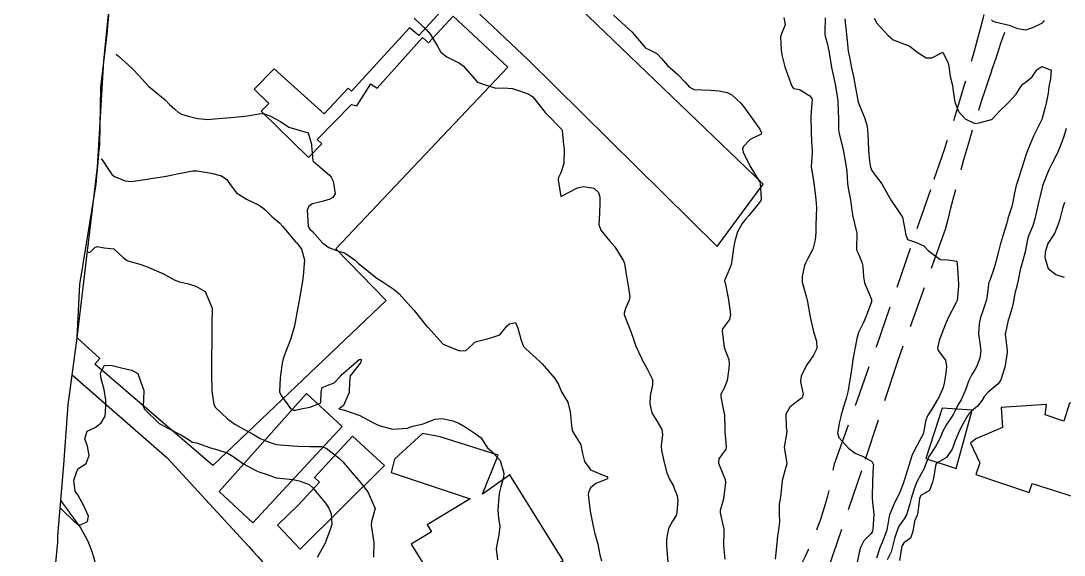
# Model space of a CAD drawing. Header units: metres. Extents: x 298520 to 308411, y 7433745 to 7450750.
# Drawn here: x 300219.9 to 300346.1, y 7446112.6 to 7446177.2 of the extents above; entities that cross this region are included whole.
import ezdxf

# ---------------------------------------------------------------- set-up
doc = ezdxf.new("R2010")
doc.units = ezdxf.units.M
doc.header["$LTSCALE"] = 10
doc.linetypes.add('DASHED', pattern=[0.75, 0.5, -0.25])
for name, color, linetype in [('Area', 45, 'Continuous'), ('Curvas de Nivel 1m', 11, 'Continuous'), ('Curvas de Nivel 5m', 15, 'Continuous'), ('Edificações', 30, 'Continuous'), ('Vias Primárias', 230, 'Continuous'), ('Vias Secundárias', 230, 'DASHED')]:
    doc.layers.add(name, color=color, linetype=linetype)

msp = doc.modelspace()

# ---------------------------------------------------------------- linework, layer by layer
at = {"layer": 'Area'}
msp.add_polyline3d([(300223.97, 7446110.45, 691.7), (300224.31, 7446114.18, 689.86), (300224.33, 7446114.98, 681.06), (300225.03, 7446123.56, 681.05), (300225.58, 7446130.81, 689.47), (300226.65, 7446138.92, 688.75), (300226.99, 7446145.39, 688.81), (300227.16, 7446146.32, 688.63), (300228.96, 7446157.51, 686.69), (300229.32, 7446161.56, 687.07), (300229.42, 7446162.23, 687.15), (300229.53, 7446169.21, 683.6), (300230.27, 7446175.63, 683.62), (300230.97, 7446183.68, 679.78)], dxfattribs=at)
at = {"layer": 'Curvas de Nivel 1m', "flags": 128}
for points, elevation in [([(300291.56, 7446177.92), (300293.41, 7446176.23), (300293.75, 7446175.9), (300295.37, 7446174.02), (300295.45, 7446173.96), (300295.66, 7446173.88), (300296.78, 7446173.28), (300297.36, 7446172.68), (300298.09, 7446171.84), (300299.34, 7446170.75), (300300.23, 7446169.82), (300300.72, 7446169.21), (300301.31, 7446168.96), (300302.21, 7446168.89), (300303.31, 7446168.85), (300304.28, 7446168.8), (300305.31, 7446168.58), (300305.85, 7446168.29), (300306.46, 7446167.74), (300306.89, 7446167.33), (300307.29, 7446166.86), (300308.11, 7446165.72), (300309.26, 7446164.15), (300309.46, 7446163.71), (300309.42, 7446163.54), (300309.25, 7446163.47), (300308.06, 7446162.91), (300307.24, 7446161.99), (300307.13, 7446161.73), (300307.23, 7446161.35), (300308.05, 7446159.72), (300309.18, 7446157.86), (300309.27, 7446157.71), (300309.3, 7446157.59), (300309.4, 7446155.71), (300309.35, 7446155.52), (300309.16, 7446155.23), (300308.48, 7446154.38), (300307.91, 7446153.72), (300307.55, 7446153.3), (300307.12, 7446152.74), (300306.56, 7446151.74), (300306.23, 7446150.61), (300306.05, 7446149.75), (300305.88, 7446148.55), (300305.77, 7446147.75), (300305.05, 7446146.02), (300304.98, 7446145.83), (300304.99, 7446145.76), (300305.04, 7446145.58), (300305.4, 7446143.75), (300305.6, 7446142.35), (300305.7, 7446141.75), (300305.59, 7446141.14), (300304.97, 7446140.34), (300304.73, 7446139.99), (300304.7, 7446139.76), (300304.94, 7446137.76), (300305.48, 7446136.3), (300305.53, 7446135.75), (300305.48, 7446135.19), (300305.3, 7446133.75), (300304.88, 7446132.73), (300304.53, 7446132.11), (300304.51, 7446131.76), (300304.86, 7446130.13), (300304.94, 7446129.76), (300304.96, 7446129.65), (300305, 7446127.76), (300305.02, 7446127.56), (300305.18, 7446125.76), (300305.12, 7446125.43), (300304.79, 7446125), (300304.28, 7446124.26), (300304.26, 7446123.77), (300304.76, 7446122.45), (300305.07, 7446121.76), (300305.09, 7446121.42), (300304.9, 7446119.76), (300304.88, 7446119.61), (300304.72, 7446119), (300304.45, 7446118.02), (300304.44, 7446117.76), (300304.69, 7446116.67), (300304.89, 7446115.76), (300304.9, 7446115.53), (300304.85, 7446113.76), (300305.01, 7446112.13)], 676), ([(300267.42, 7446177.55), (300268.88, 7446176.2), (300269.39, 7446175.6), (300270.26, 7446174.18), (300270.66, 7446173.46), (300271.36, 7446172.9), (300272.91, 7446172.14), (300273.35, 7446171.81), (300274.83, 7446170.12), (300275.05, 7446169.85), (300275.32, 7446169.73), (300275.88, 7446169.54), (300277.31, 7446169.11), (300278.25, 7446169.15), (300279.31, 7446169.05), (300280.06, 7446168.81), (300281.31, 7446168.37), (300281.77, 7446168.04), (300283.28, 7446166.18), (300283.42, 7446166.02), (300285.25, 7446164.14), (300285.34, 7446164), (300285.49, 7446162.25), (300285.52, 7446162), (300285.56, 7446161.66), (300285.53, 7446160), (300285.19, 7446158.88), (300284.87, 7446158.32), (300284.85, 7446158), (300285.16, 7446156), (300287.17, 7446157.04), (300287.92, 7446157.21), (300289.17, 7446157.01), (300289.73, 7446156.5), (300289.87, 7446155.94), (300289.9, 7446155.19), (300289.83, 7446153.94), (300289.78, 7446152.6), (300290, 7446151.94), (300291.09, 7446150.62), (300291.72, 7446149.91), (300292.74, 7446148.23), (300292.86, 7446147.9), (300293.05, 7446146.86), (300293.21, 7446145.9), (300293.25, 7446145.69), (300293.52, 7446143.89), (300293.44, 7446143.46), (300293, 7446142.45), (300292.84, 7446141.9), (300292.84, 7446141.75), (300292.99, 7446141.29), (300293.57, 7446139.89), (300293.87, 7446138.98), (300294.25, 7446137.89), (300294.93, 7446136.44), (300295.11, 7446136.06), (300295.2, 7446135.88), (300295.61, 7446135.17), (300296.26, 7446133.86), (300296.27, 7446133.24), (300295.97, 7446131.86), (300295.92, 7446130.92), (300296.19, 7446129.86), (300296.84, 7446128.79), (300297.38, 7446127.84), (300297.45, 7446127.21), (300297.31, 7446125.84), (300297.35, 7446125.29), (300297.67, 7446123.84), (300298, 7446122.6), (300298.33, 7446121.83), (300298.75, 7446121.05), (300299.25, 7446119.82), (300299.32, 7446119.23), (300299.21, 7446117.82), (300299.11, 7446117.42), (300298.69, 7446116.75), (300298.21, 7446115.84), (300297.96, 7446114.55), (300297.96, 7446113.84), (300298, 7446113.19), (300298.1, 7446111.84)], 677), ([(300317.14, 7446177.61), (300317.1, 7446175.91), (300317.11, 7446175.61), (300317.16, 7446175.38), (300317.38, 7446174.54), (300317.58, 7446173.61), (300317.62, 7446173.36), (300317.93, 7446171.6), (300318.07, 7446170.87), (300318.34, 7446169.6), (300318.56, 7446168.34), (300318.66, 7446167.6), (300318.74, 7446166.14), (300318.75, 7446165.6), (300318.78, 7446164.07), (300318.84, 7446163.59), (300319.24, 7446162), (300319.33, 7446161.59), (300319.36, 7446161.46), (300319.69, 7446159.59), (300319.76, 7446159.02), (300319.85, 7446157.58), (300319.97, 7446156.78), (300320.23, 7446155.58), (300320.39, 7446154.33), (300320.48, 7446153.58), (300320.94, 7446151.75), (300320.96, 7446151.57), (300320.93, 7446149.73), (300320.95, 7446149.57), (300321.08, 7446149.22), (300321.57, 7446148.06), (300321.7, 7446147.56), (300321.78, 7446146.29), (300321.9, 7446145.56), (300322.61, 7446143.95), (300322.76, 7446143.54), (300322.74, 7446143.27), (300322.11, 7446141.55), (300321.79, 7446140.75), (300321.2, 7446139.57), (300320.96, 7446138.85), (300320.78, 7446137.74), (300320.74, 7446137.57), (300320.46, 7446136.04), (300320.4, 7446135.58), (300320.2, 7446134.28), (300320.1, 7446133.58), (300319.92, 7446132.54), (300319.67, 7446131.58), (300319.5, 7446130.95), (300319.08, 7446129.59), (300319.03, 7446129.4), (300318.83, 7446128.61), (300318.66, 7446127.59), (300318.65, 7446127.42), (300318.82, 7446126.84), (300319.96, 7446125.58), (300320.79, 7446124.97), (300321.76, 7446124.58), (300322.78, 7446123.96), (300322.98, 7446123.54), (300322.97, 7446123.34), (300322.86, 7446121.54), (300322.85, 7446119.66), (300322.82, 7446119.55), (300322.82, 7446119.46), (300323.05, 7446117.54), (300322.93, 7446115.79), (300322.88, 7446115.55), (300322.83, 7446115.4), (300322.68, 7446115.2), (300321.84, 7446114.38), (300321.42, 7446113.56), (300321.27, 7446112.94), (300320.98, 7446111.57)], 674), ([(300319.51, 7446177.5), (300319.72, 7446175.59), (300319.76, 7446175.22), (300319.95, 7446173.58), (300320.08, 7446172.87), (300320.35, 7446171.58), (300320.61, 7446170.3), (300320.75, 7446169.58), (300321.04, 7446167.84), (300321.1, 7446167.57), (300321.29, 7446167.01), (300321.92, 7446165.56), (300322.21, 7446164.51), (300322.32, 7446163.55), (300322.35, 7446162.66), (300322.39, 7446161.55), (300322.5, 7446160.27), (300322.63, 7446159.55), (300322.79, 7446159.14), (300323.19, 7446158.57), (300324.02, 7446157.53), (300325.15, 7446155.52), (300326.52, 7446153.51), (300326.82, 7446151.8), (300326.85, 7446151.5), (300327.1, 7446150.8), (300328.08, 7446150.5), (300329.09, 7446150.02), (300329.61, 7446149.46), (300331.07, 7446148.37), (300331.98, 7446148.34), (300333.07, 7446148.18), (300333.17, 7446147.42), (300333.17, 7446147.31), (300333.26, 7446145.42), (300333.26, 7446145.2), (300333.12, 7446143.42), (300333.09, 7446143.34), (300333.01, 7446143.2), (300332.08, 7446141.43), (300331.75, 7446140.67), (300331.26, 7446139.45), (300330.95, 7446138.59), (300330.72, 7446137.68), (300330.78, 7446137.45), (300330.94, 7446137.23), (300331.71, 7446136.22), (300331.84, 7446135.44), (300331.73, 7446134.63), (300331.55, 7446133.44), (300331.41, 7446132.92), (300330.88, 7446131.7), (300330.79, 7446131.54), (300330.74, 7446131.45), (300330.05, 7446130.27), (300329.53, 7446129.46), (300329.33, 7446128.97), (300329.06, 7446127.47), (300329.01, 7446127.28), (300328.82, 7446126.89), (300328.02, 7446125.48), (300327.63, 7446124.65), (300327.25, 7446123.49), (300326.76, 7446121.78), (300326.68, 7446121.57), (300326.65, 7446121.5), (300326.12, 7446120.13), (300325.83, 7446119.51), (300325.46, 7446118.77), (300324.92, 7446117.52), (300324.87, 7446117.35), (300324.69, 7446116.13), (300324.57, 7446115.52), (300324.03, 7446114.16), (300323.78, 7446113.53), (300323.36, 7446112.26)], 673), ([(300323.07, 7446177.55), (300323.41, 7446176.96), (300324.74, 7446175.53), (300325.39, 7446174.95), (300326.43, 7446174.55), (300327.38, 7446174.19), (300328.23, 7446173.48), (300329.37, 7446172.77), (300330.06, 7446172.77), (300331.37, 7446173.45), (300332.03, 7446172.11), (300332.14, 7446171.44), (300332.27, 7446170.51), (300332.54, 7446169.43), (300332.65, 7446168.76), (300332.84, 7446167.43), (300333.29, 7446166.27), (300334.07, 7446165.41), (300335.27, 7446164.82), (300335.76, 7446164.91), (300337.27, 7446165.3), (300337.41, 7446165.38), (300338.27, 7446166.38), (300339.3, 7446167.35), (300340.27, 7446168.38), (300340.84, 7446169.33), (300341.06, 7446169.6), (300341.33, 7446169.79), (300342.2, 7446170.46), (300342.74, 7446171.31), (300343.36, 7446171.73), (300344.5, 7446171.29), (300344.41, 7446170.22), (300344.22, 7446169.29), (300344.12, 7446168.49), (300343.89, 7446167.29), (300343.77, 7446166.82), (300343.34, 7446165.3), (300343.32, 7446165.25), (300343.27, 7446165.14), (300342.37, 7446163.31), (300341.75, 7446161.83), (300341.54, 7446161.33), (300341.45, 7446161.11), (300341.22, 7446160.35), (300340.98, 7446159.56), (300340.9, 7446159.33), (300340.48, 7446158.05), (300340.27, 7446157.34), (300340.05, 7446156.46), (300339.84, 7446155.34), (300339.71, 7446154.78), (300339.26, 7446153.35), (300339.23, 7446153.25), (300339.13, 7446152.78), (300338.69, 7446151.36), (300338.3, 7446150.16), (300338.1, 7446149.36), (300337.79, 7446148.09), (300337.58, 7446147.37), (300337.05, 7446145.86), (300336.92, 7446145.51), (300336.89, 7446145.38), (300336.7, 7446143.7), (300336.63, 7446143.38), (300336.21, 7446142.18), (300335.92, 7446141.39), (300335.76, 7446140.62), (300335.7, 7446139.39), (300335.81, 7446138.54), (300335.97, 7446137.39), (300335.86, 7446136.47), (300335.44, 7446135.39), (300335.25, 7446135.06), (300334.91, 7446134.49), (300334.54, 7446133.77), (300334.41, 7446133.41), (300334.17, 7446132.7), (300333.59, 7446131.42), (300333.33, 7446130.96), (300332.85, 7446130.05), (300332.64, 7446129.64), (300332.5, 7446129.43), (300331.82, 7446128.45), (300331.32, 7446127.45), (300331.18, 7446127.09), (300330.81, 7446126.33), (300330.51, 7446125.75), (300330.3, 7446125.46), (300329.67, 7446124.58), (300329.25, 7446123.47), (300329.13, 7446123.1), (300328.76, 7446122.48), (300328.22, 7446121.48), (300327.92, 7446120.65), (300327.55, 7446119.49), (300327.38, 7446118.83), (300326.97, 7446117.5), (300326.7, 7446117.03), (300326.06, 7446116.14), (300325.82, 7446115.51), (300325.55, 7446114.63), (300325.26, 7446113.51), (300325.12, 7446113.04), (300324.64, 7446112.05)], 672), ([(300337.27, 7446177.37), (300337.42, 7446177.22), (300337.68, 7446177.11), (300339.41, 7446176.71), (300340.41, 7446176.34), (300341.41, 7446176.17), (300342.28, 7446176.45), (300343.42, 7446177.02), (300343.58, 7446177.14), (300343.7, 7446177.3)], 671), ([(300231.36, 7446173.2), (300231.68, 7446172.96), (300232.06, 7446172.63), (300232.74, 7446172.01), (300233.34, 7446171.46), (300234.16, 7446170.6), (300235.31, 7446169.35), (300236.23, 7446168.58), (300237.29, 7446167.7), (300237.85, 7446167.12), (300238.49, 7446166.55), (300238.91, 7446166.18), (300239.27, 7446165.94), (300240.07, 7446165.73), (300241.27, 7446165.43), (300242.45, 7446165.32), (300243.27, 7446165.38), (300244.29, 7446165.46), (300245.27, 7446165.55), (300246.11, 7446165.62), (300247.27, 7446165.76), (300248.89, 7446166.04), (300249.28, 7446166), (300249.95, 7446165.74), (300251.26, 7446165.06), (300252.27, 7446164.39), (300253.25, 7446164.11), (300254.59, 7446163.7), (300255, 7446162.35), (300255.01, 7446162.14), (300255.16, 7446160.35), (300255.21, 7446160.26), (300255.77, 7446159.78), (300257.19, 7446158.57), (300257.38, 7446158.33), (300257.63, 7446157.87), (300257.89, 7446156.32), (300257.6, 7446155.88), (300257.15, 7446155.63), (300256.12, 7446155.37), (300255.14, 7446155.13), (300254.68, 7446154.82), (300254.5, 7446154.36), (300254.52, 7446153.75), (300254.61, 7446152.36), (300254.81, 7446152.05), (300255.11, 7446151.76), (300256.39, 7446150.34), (300257.09, 7446149.82), (300257.84, 7446149.57), (300259.08, 7446149.16), (300260.28, 7446148.29), (300260.68, 7446147.9), (300261.06, 7446147.6), (300262.75, 7446146.26), (300263.04, 7446146.04), (300263.56, 7446145.72), (300265.02, 7446144.77), (300265.62, 7446144.22), (300267, 7446142.69), (300267.41, 7446142.21), (300268.97, 7446140.29), (300269.02, 7446140.24), (300269.07, 7446140.19), (300270.94, 7446138.16), (300272.93, 7446137.34), (300273.69, 7446137.38), (300274.48, 7446138.12), (300274.71, 7446138.36), (300274.95, 7446138.46), (300276.26, 7446138.79), (300276.96, 7446139.01), (300277.78, 7446139.27), (300278.42, 7446140.08), (300278.67, 7446140.38), (300278.98, 7446140.62), (300279.67, 7446140.75), (300279.97, 7446140.06), (300280.36, 7446138.64), (300280.57, 7446138.05), (300280.71, 7446137.81), (300280.94, 7446137.6), (300282.68, 7446136.02), (300282.92, 7446135.78), (300284.44, 7446134), (300284.89, 7446133.26), (300285.26, 7446132.38), (300285.51, 7446131.99), (300286.01, 7446131.13), (300286.3, 7446129.98), (300286.46, 7446128.35), (300286.5, 7446127.97), (300286.56, 7446127.71), (300286.82, 7446127.23), (300287.59, 7446125.96), (300287.81, 7446124.94), (300288.04, 7446123.96), (300288.76, 7446122.94), (300290.48, 7446122.21), (300290.76, 7446122.14), (300290.83, 7446122.01), (300290.84, 7446121.93), (300290.75, 7446121.82), (300289.39, 7446121.3), (300288.74, 7446120.76), (300288.5, 7446120.19), (300288.48, 7446119.95), (300288.7, 7446117.95), (300289.13, 7446115.95), (300289.26, 7446115.36), (300289.63, 7446113.94), (300289.9, 7446112.68), (300290.11, 7446111.94)], 678), ([(300346.31, 7446164.22), (300346.02, 7446163.27), (300345.83, 7446162.7), (300345.27, 7446161.28), (300345.26, 7446161.26), (300345.23, 7446161.2), (300344.56, 7446159.94), (300344.23, 7446159.29), (300343.92, 7446158.56), (300343.44, 7446157.3), (300343.38, 7446157.09), (300343.16, 7446156.1), (300343.01, 7446155.44), (300342.97, 7446155.3), (300342.91, 7446155.06), (300342.52, 7446153.31), (300342.26, 7446152.45), (300341.8, 7446151.32), (300341.64, 7446150.79), (300341.33, 7446149.33), (300341.07, 7446148.27), (300340.84, 7446147.55), (300340.79, 7446147.33), (300340.49, 7446145.89), (300340.36, 7446145.34), (300340.1, 7446144.26), (300339.93, 7446143.34), (300339.77, 7446142.57), (300339.39, 7446141.35), (300339.29, 7446141.04), (300338.97, 7446139.53), (300338.94, 7446139.38), (300338.93, 7446139.35), (300338.94, 7446139.32), (300338.96, 7446139.09), (300339.16, 7446137.35), (300339.16, 7446137.13), (300338.93, 7446135.57), (300338.88, 7446135.35), (300338.41, 7446133.85), (300338.07, 7446133.36), (300336.88, 7446132.36), (300336.41, 7446131.86), (300336.13, 7446131.39), (300335.59, 7446130.66), (300334.85, 7446130.06), (300334.52, 7446129.73), (300334.32, 7446129.41), (300333.68, 7446128.27), (300333.27, 7446127.42), (300332.81, 7446126.24), (300332.59, 7446125.64), (300332.51, 7446125.43), (300331.81, 7446124.42), (300330.78, 7446123.84), (300330.56, 7446123.66), (300330.49, 7446123.45), (300330.25, 7446121.96), (300330.15, 7446121.46), (300329.75, 7446120.45), (300328.74, 7446119.86), (300328.55, 7446119.47), (300328.37, 7446117.82), (300328.27, 7446117.48), (300327.96, 7446116.74), (300327.75, 7446115.48), (300327.47, 7446114.69), (300326.66, 7446114.12), (300326.42, 7446113.73), (300326.37, 7446113.5), (300326.16, 7446111.98)], 671), ([(300229.58, 7446160.55), (300229.66, 7446160.47), (300229.75, 7446160.31), (300229.91, 7446160.06), (300230.19, 7446159.64), (300230.9, 7446158.64), (300231.18, 7446158.42), (300232.46, 7446157.91), (300233.18, 7446157.83), (300234.58, 7446158), (300235.18, 7446158.11), (300235.58, 7446158.18), (300237.18, 7446158.44), (300237.84, 7446158.56), (300238.96, 7446158.77), (300239.19, 7446158.82), (300240.63, 7446159.09), (300241.19, 7446159.09), (300242.88, 7446158.81), (300243.19, 7446158.76), (300244.14, 7446158.49), (300244.78, 7446158.07), (300245.17, 7446157.45), (300245.92, 7446156.46), (300247.15, 7446155.69), (300248.59, 7446154.98), (300249.14, 7446154.64), (300249.38, 7446154.42), (300250.25, 7446153.54), (300251.12, 7446152.82), (300251.5, 7446152.4), (300253.09, 7446150.51), (300253.16, 7446150.44), (300253.23, 7446150.38), (300253.8, 7446149.65), (300254.18, 7446148.36), (300254.09, 7446147.4), (300254, 7446146.37), (300253.89, 7446145.51), (300253.68, 7446144.37), (300253.4, 7446142.77), (300253.32, 7446142.38), (300252.97, 7446140.38), (300252.5, 7446138.84), (300252.33, 7446138.39), (300251.93, 7446137.39), (300251.59, 7446136.39), (300251.48, 7446135.84), (300251.26, 7446134.4), (300251.2, 7446134.09), (300251.15, 7446132.4), (300251.32, 7446131.94), (300252.47, 7446130.38), (300252.85, 7446130.17), (300253.06, 7446130.17), (300253.93, 7446130.36), (300254.85, 7446130.54), (300256.13, 7446131.07), (300256.19, 7446132.34), (300256.29, 7446132.92), (300256.89, 7446133.15), (300257.75, 7446133.46), (300258.56, 7446134.31), (300258.72, 7446134.5), (300258.91, 7446134.66), (300260.77, 7446136.28), (300260.92, 7446136.34), (300261.02, 7446136.28), (300261.03, 7446136.17), (300260.92, 7446135.9), (300259.7, 7446134.3), (300259.61, 7446133.58), (300259.58, 7446132.3), (300258.86, 7446130.71), (300258.64, 7446130.53), (300258.33, 7446130.32), (300258.85, 7446130.2), (300258.99, 7446130.17), (300260.84, 7446129.5), (300262.41, 7446128.69), (300262.83, 7446128.46), (300263.3, 7446128.26), (300264.82, 7446127.88), (300266.61, 7446128), (300266.82, 7446128.08), (300266.91, 7446128.12), (300267.27, 7446128.21), (300268.5, 7446128.52), (300268.83, 7446128.64), (300269.93, 7446129.09), (300270.84, 7446129.15), (300272.09, 7446128.89), (300272.83, 7446128.6), (300273.58, 7446128.13), (300274.82, 7446127.35), (300275.52, 7446126.82), (300275.97, 7446126.1), (300276.3, 7446125.6), (300276.79, 7446125.21), (300277.85, 7446124.08), (300278.27, 7446122.56), (300278.24, 7446122.08), (300277.92, 7446120.9), (300277.73, 7446120.08), (300277.65, 7446119.15), (300277.55, 7446118.08), (300277.65, 7446117.13), (300277.81, 7446116.08), (300277.67, 7446115.08), (300277.46, 7446114.08), (300277.35, 7446113.38), (300277.5, 7446112.08)], 679), ([(300224.7, 7446118.27), (300226.29, 7446116.69), (300226.68, 7446116.37), (300227.08, 7446116.29), (300227.91, 7446116.68), (300228.02, 7446117.35), (300227.42, 7446118.68), (300226.73, 7446119.94), (300226.4, 7446120.36), (300226.25, 7446121.71), (300226.76, 7446123.07), (300227.73, 7446123.72), (300228.12, 7446124.68), (300227.91, 7446125.79), (300227.59, 7446126.68), (300227.88, 7446127.61), (300228.82, 7446128.06), (300229.18, 7446128.3), (300229.57, 7446128.65), (300230.03, 7446129.45), (300230.13, 7446130.65), (300230.13, 7446131.38), (300229.94, 7446132.65), (300229.58, 7446133.96), (300229.48, 7446134.65), (300229.95, 7446135.61), (300230.91, 7446135.55), (300232.34, 7446135.2), (300232.91, 7446135.09), (300233.29, 7446135), (300234.02, 7446134.6), (300234.62, 7446132.85), (300234.71, 7446132.59), (300234.73, 7446132.45), (300234.63, 7446130.59), (300234.85, 7446130.24), (300236.6, 7446128.57), (300236.82, 7446128.41), (300237.12, 7446128.27), (300238.81, 7446127.39), (300239.36, 7446127.1), (300240.27, 7446126.53), (300240.57, 7446126.3), (300240.8, 7446126.26), (300241.1, 7446126.22), (300242.79, 7446125.61), (300243.66, 7446125.35), (300244.79, 7446124.99), (300245.67, 7446124.46), (300246.77, 7446123.66), (300248.37, 7446122.82), (300248.76, 7446122.68), (300249.54, 7446122.42), (300250.43, 7446122.09), (300250.75, 7446122), (300251.19, 7446121.95), (300252.75, 7446121.77), (300253.5, 7446121.61), (300254.74, 7446121.19), (300255.15, 7446120.77), (300255.48, 7446120.35), (300256.71, 7446118.9), (300257.1, 7446118.33), (300257.39, 7446117.63), (300257.45, 7446116.32), (300257.27, 7446115.73), (300256.75, 7446114.33), (300256.73, 7446114.26), (300256.66, 7446114.09), (300255.69, 7446112.34)], 681)]:
    msp.add_lwpolyline(points, dxfattribs=dict(at, elevation=elevation))
at = {"layer": 'Curvas de Nivel 5m', "flags": 128}
for points, elevation in [([(300312.15, 7446177.67), (300312.31, 7446176.77), (300311.86, 7446175.68), (300311.76, 7446175.31), (300311.84, 7446173.68), (300311.91, 7446173.13), (300312.25, 7446171.67), (300312.78, 7446170.22), (300312.99, 7446169.66), (300313.08, 7446169.42), (300313.32, 7446169.05), (300314.03, 7446168.94), (300315.31, 7446168.19), (300315.52, 7446167.85), (300315.56, 7446167.64), (300315.54, 7446167.39), (300315.42, 7446165.64), (300315.45, 7446163.83), (300315.46, 7446163.64), (300315.54, 7446161.94), (300315.58, 7446161.63), (300315.59, 7446161.27), (300315.45, 7446159.64), (300315.69, 7446158.14), (300315.78, 7446157.63), (300315.92, 7446156.38), (300316.03, 7446155.63), (300316.09, 7446154.68), (300316.06, 7446153.63), (300316.02, 7446152.53), (300316, 7446151.63), (300315.95, 7446150.78), (300315.64, 7446149.63), (300315.07, 7446148.52), (300314.75, 7446147.96), (300314.65, 7446147.64), (300314.38, 7446146.31), (300314.37, 7446145.65), (300314.88, 7446143.78), (300314.93, 7446143.64), (300315.01, 7446143.27), (300315.3, 7446141.64), (300315.36, 7446141.26), (300315.73, 7446139.63), (300316.09, 7446138.49), (300316.14, 7446137.63), (300315.73, 7446136.83), (300314.92, 7446135.64), (300314.25, 7446134.3), (300314.17, 7446133.65), (300314.47, 7446132.05), (300314.36, 7446131.65), (300313.49, 7446131.03), (300312.86, 7446130.51), (300312.39, 7446129.67), (300312.44, 7446128.06), (300312.51, 7446127.66), (300312.47, 7446127.32), (300312.19, 7446125.67), (300312.47, 7446123.97), (300312.5, 7446123.66), (300312.38, 7446123.28), (300311.93, 7446121.67), (300311.87, 7446120.8), (300311.75, 7446119.67), (300311.58, 7446118.81), (300311.59, 7446117.68), (300311.63, 7446116.61), (300311.51, 7446115.68), (300311.4, 7446114.95), (300311.27, 7446113.68), (300311.11, 7446112.15)], 675), ([(300346.11, 7446155.27), (300345.85, 7446154.57), (300345.54, 7446153.28), (300345.44, 7446152.97), (300345.12, 7446152.13), (300344.88, 7446151.52), (300344.74, 7446151.28), (300344.09, 7446150.3), (300343.77, 7446149.29), (300343.74, 7446148.62), (300344.13, 7446147.29), (300345.05, 7446146.56), (300346.07, 7446146.25)], 670), ([(300227.99, 7446149.26), (300228.23, 7446149.28), (300228.81, 7446149.84), (300229.08, 7446149.97), (300229.94, 7446149.79), (300231.08, 7446149.66), (300232.23, 7446148.63), (300232.72, 7446148.28), (300233.06, 7446148.15), (300234.25, 7446147.8), (300235.05, 7446147.53), (300236.82, 7446146.79), (300237.04, 7446146.7), (300237.13, 7446146.66), (300237.28, 7446146.57), (300238.4, 7446145.91), (300239.03, 7446145.68), (300240.12, 7446145.44), (300241.03, 7446145.17), (300242.14, 7446144.51), (300242.99, 7446142.5), (300242.97, 7446140.5), (300242.95, 7446138.5), (300242.92, 7446136.5), (300242.9, 7446134.5), (300242.97, 7446132.5), (300243.2, 7446130.84), (300243.4, 7446130.49), (300244.83, 7446129.1), (300245.73, 7446128.46), (300246.82, 7446127.86), (300248.08, 7446127.17), (300248.81, 7446126.75), (300249.02, 7446126.64), (300249.57, 7446126.42), (300250.5, 7446126.1), (300250.8, 7446126.03), (300251.2, 7446125.99), (300252.8, 7446125.84), (300253.37, 7446125.8), (300254.8, 7446125.76), (300256.21, 7446125.75), (300256.8, 7446125.56), (300258.38, 7446124.31), (300258.78, 7446123.91), (300260.16, 7446122.29), (300260.44, 7446121.97), (300260.75, 7446121.64), (300261.82, 7446120.27), (300262.7, 7446118.26), (300262.26, 7446116.69), (300262.24, 7446116.26), (300262.52, 7446114.41), (300262.53, 7446114.26), (300262.52, 7446112.38)], 680)]:
    msp.add_lwpolyline(points, dxfattribs=dict(at, elevation=elevation))
at = {"layer": 'Edificações', "elevation": 676.08}
msp.add_lwpolyline([(300271.58, 7446179.38), (300267.98, 7446175.48), (300266.88, 7446176.4), (300259.84, 7446168.75), (300259.45, 7446169.11), (300256.56, 7446165.99), (300250.51, 7446171.46), (300248.06, 7446169), (300249.83, 7446167.25), (300248.91, 7446166.32), (300254.64, 7446160.71), (300256.26, 7446162.36), (300255.71, 7446162.91), (300259.84, 7446167.13), (300260.51, 7446166.97), (300262.17, 7446169.61), (300262.95, 7446169.12), (300268.43, 7446175.22), (300269.18, 7446174.58), (300272.14, 7446177.82), (300278.74, 7446171.65), (300257.96, 7446149.68), (300264.03, 7446143.41), (300243.09, 7446123.49), (300228.8, 7446135.73), (300229.4, 7446136.42), (300226.65, 7446138.92), (300229.14, 7446159.54), (300229.9, 7446172.42), (300230.62, 7446179.65)], dxfattribs=at)
at = {"layer": 'Edificações'}
for points in [[(300243.82, 7446120.34), (300254.39, 7446132.18), (300258.71, 7446128.18), (300247.92, 7446116.54)], [(300334.71, 7446126.18), (300335.87, 7446123.78), (300335.39, 7446122.38), (300341.82, 7446120.2), (300342.19, 7446121.29), (300348.16, 7446119.4), (300347.7, 7446117.97), (300353.48, 7446115.98), (300355.71, 7446122.72), (300349.93, 7446124.76), (300353.17, 7446131.25), (300346.71, 7446131), (300346, 7446128.84), (300343.77, 7446129.58), (300343.92, 7446130.85), (300338.43, 7446130.5), (300338.58, 7446128.05), (300335.38, 7446126.69)], [(300331.32, 7446130.41), (300329.31, 7446124.32), (300333, 7446123.09), (300334.92, 7446130.16)], [(300268.44, 7446127.34), (300265.03, 7446124.22), (300264.64, 7446122.63), (300274.2, 7446119.45), (300269.02, 7446116.28), (300269.52, 7446115.45), (300267.07, 7446113.95), (300274.22, 7446102.43), (300278.26, 7446104.26), (300277.07, 7446106.91), (300285.46, 7446112), (300279.01, 7446122.36), (300275.69, 7446119.99), (300277.57, 7446124.72), (300270.58, 7446126.94)], [(300250.88, 7446116.26), (300253.63, 7446113.37), (300263.84, 7446123.47), (300259.95, 7446127.03), (300255.37, 7446122.02), (300255.97, 7446121.47), (300253.45, 7446118.7)]]:
    msp.add_lwpolyline(points, close=True, dxfattribs=at)
at = {"layer": 'Vias Primárias'}
msp.add_lwpolyline([(300234.14, 7446217.94), (300243.1, 7446208.68), (300259.96, 7446192.62), (300281.23, 7446172.53), (300304.09, 7446149.94), (300309.66, 7446157.5), (300280.42, 7446185.58, -0.041013), (300276.69, 7446189.81, -0.289393), (300275.85, 7446200.58, 0.071829), (300281.13, 7446215.43), (300284.97, 7446236.25), (300288.24, 7446248.55), (300288.45, 7446249.53), (300292.47, 7446268.17), (300300.53, 7446304.66)], format="xyb", dxfattribs=at)
for points, elevation in [([(300226.06, 7446134.45), (300237.55, 7446124.39), (300246.86, 7446114.29, -0.01389), (300255.45, 7446104.46, -0.02156), (300264.1, 7446092.99, -0.001854), (300269.33, 7446085.36, -0.022186), (300272.81, 7446079.7, -0.043132), (300278.21, 7446067.66), (300285.69, 7446050.95)], 689.14), ([(300219.85, 7446062.52), (300220.54, 7446063.68, 0.128152), (300221.17, 7446065.83), (300223.57, 7446076.19), (300228.96, 7446106.46, 0.204198), (300226.63, 7446116.59, -0.000247), (300224.68, 7446119.27, 1.440713)], 685.06)]:
    msp.add_lwpolyline(points, format="xyb", dxfattribs=dict(at, elevation=elevation))
at = {"layer": 'Vias Secundárias'}
for points in [[(300286.47, 7446049.18), (300288.49, 7446048.62, 0.167116), (300290.54, 7446048.74), (300291.54, 7446050.77, 0.053216), (300294.65, 7446059.34, -0.031507), (300305.96, 7446095.2, -0.046747), (300312.81, 7446108.97, 0.100594), (300318.26, 7446123.67), (300323.39, 7446137.94), (300330.35, 7446158.08, 0.014977), (300335.08, 7446173.18, 0.016582), (300338.63, 7446187.67, 0.033609)], [(300341.63, 7446184.24, -0.004335), (300337.26, 7446171.16, 0.023938), (300331.68, 7446152), (300325.89, 7446136.06), (300321.54, 7446122.83), (300315.6, 7446105.39, -0.025831), (300311.95, 7446096.26, 0.093662), (300308.53, 7446082.56, -0.095655), (300304.91, 7446068.3, 0.048087), (300301.25, 7446058.05, -0.018253), (300299.3, 7446051.35, -0.195635), (300295.49, 7446046.89, -0.099088), (300292.75, 7446046.1, 0.264547), (300289.24, 7446042.92)]]:
    msp.add_lwpolyline(points, format="xyb", dxfattribs=at)

doc.saveas('drawing.dxf')
